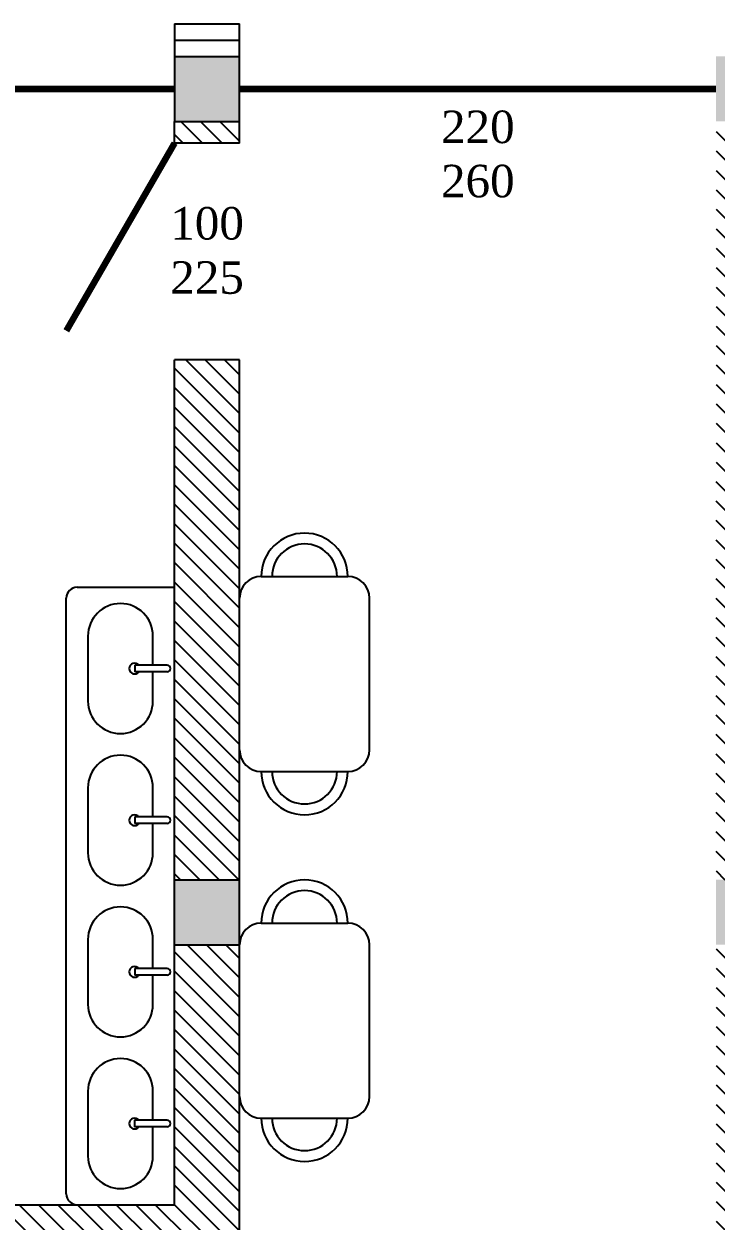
# Model space of a CAD drawing. Header units: millimetres. Extents: x 0 to 2688, y 0 to 2044.
# Drawn here: x 2468.79 to 2471.99, y 2032.38 to 2037.9 of the extents above; entities that cross this region are included whole.
import ezdxf

# ---------------------------------------------------------------- set-up
doc = ezdxf.new("R2010")
doc.units = ezdxf.units.MM
doc.linetypes.add('TRATTEGGIATA', pattern=[0.75, 0.5, -0.25])
doc.styles.get("Standard").update_dxf_attribs({"font": 'arial.ttf'})
doc.linetypes.add('ISOLAMENTO', pattern='A,0.00254,-2.54,[134,ltypeshp.shx,S=2.54,R=0,X=-2.54,Y=0],-5.08,[134,ltypeshp.shx,S=2.54,R=180,X=2.54,Y=0],-2.54', length=10.16254)
pattern_1 = [(135, (100, 0), (-0.0449012806, -0.0449012806), [])]

# ---------------------------------------------------------------- blocks, each defined once
blk = doc.blocks.new('MIS')
h = blk.add_hatch()
h.set_pattern_fill('ANSI31', color=6, scale=0.02, angle=450)
h.set_pattern_definition(pattern_1)
h.paths.add_polyline_path([(2558.9893, 2023.9526), (2558.9893, 2023.6526), (2563.4893, 2023.6526), (2563.4893, 2023.9526)])
h.paths.add_polyline_path([(2558.6893, 2029.9526), (2558.6893, 2023.9526), (2558.9893, 2023.9526), (2558.9893, 2029.9526)])
h.paths.add_polyline_path([(2558.6893, 2034.4526), (2558.6893, 2033.9526), (2558.9893, 2033.9526), (2558.9893, 2034.4526)])
h.paths.add_polyline_path([(2558.6893, 2033.6526), (2558.6893, 2033.5526), (2558.9893, 2033.5526), (2558.9893, 2033.6526)])
h.paths.add_polyline_path([(2558.6893, 2030.3526), (2558.6893, 2030.2526), (2558.9893, 2030.2526), (2558.9893, 2030.3526)])
h.paths.add_polyline_path([(2558.9893, 2030.2526), (2558.9893, 2029.9526), (2559.0893, 2029.9526), (2559.0893, 2030.2526)])
h.paths.add_polyline_path([(2558.6893, 2037.4526), (2558.6893, 2035.9526), (2558.9893, 2035.9526), (2559.0143, 2035.9526), (2559.0143, 2036.1026), (2558.9893, 2036.1026), (2558.9893, 2037.4526)])
h.paths.add_polyline_path([(2558.9893, 2037.7526), (2558.9893, 2037.4526), (2559.8393, 2037.4526), (2559.8393, 2036.1026), (2559.8143, 2036.1026), (2559.8143, 2035.9526), (2559.8393, 2035.9526), (2559.9893, 2035.9526), (2560.0143, 2035.9526), (2560.0143, 2036.1026), (2559.9893, 2036.1026), (2559.9893, 2037.4526), (2560.8393, 2037.4526), (2560.8393, 2036.1026), (2560.8143, 2036.1026), (2560.8143, 2035.9526), (2560.8393, 2035.9526), (2560.9893, 2035.9526), (2561.0143, 2035.9526), (2561.0143, 2036.1026), (2560.9893, 2036.1026), (2560.9893, 2037.4526), (2561.8393, 2037.4526), (2561.8393, 2036.1026), (2561.8143, 2036.1026), (2561.8143, 2035.9526), (2561.8393, 2035.9526), (2561.9893, 2035.9526), (2562.0143, 2035.9526), (2562.0143, 2036.1026), (2561.9893, 2036.1026), (2561.9893, 2037.4526), (2562.8393, 2037.4526), (2562.8393, 2036.1026), (2562.8143, 2036.1026), (2562.8143, 2035.9526), (2562.8393, 2035.9526), (2562.8393, 2035.3026), (2564.0893, 2035.3026), (2564.0893, 2035.4526), (2562.9893, 2035.4526), (2562.9893, 2037.4526), (2563.4893, 2037.4526), (2563.4893, 2037.7526)])
h.paths.add_polyline_path([(2563.7893, 2037.7526), (2563.7893, 2037.4526), (2564.5893, 2037.4526), (2564.5893, 2037.7526)])
h.paths.add_polyline_path([(2565.1893, 2037.7526), (2565.1893, 2035.4526), (2565.0893, 2035.4526), (2565.0893, 2035.3026), (2565.1893, 2035.3026), (2565.1893, 2032.2026), (2565.4893, 2032.2026), (2565.4893, 2032.3026), (2566.4893, 2032.3026), (2566.4893, 2029.9526), (2566.6393, 2029.9526), (2566.6393, 2032.3026), (2569.7893, 2032.3026), (2569.7893, 2033.6526), (2569.4893, 2033.6526), (2569.4893, 2032.4526), (2566.9893, 2032.4526), (2566.9893, 2032.4776), (2566.8393, 2032.4776), (2566.8393, 2032.4526), (2565.4893, 2032.4526), (2565.4893, 2033.3026), (2566.8393, 2033.3026), (2566.8393, 2033.2776), (2566.9893, 2033.2776), (2566.9893, 2033.4776), (2566.8393, 2033.4776), (2566.8393, 2033.4526), (2565.4893, 2033.4526), (2565.4893, 2034.3026), (2566.8393, 2034.3026), (2566.8393, 2034.2776), (2566.9893, 2034.2776), (2566.9893, 2034.4776), (2566.8393, 2034.4776), (2566.8393, 2034.4526), (2565.4893, 2034.4526), (2565.4893, 2035.3026), (2566.8393, 2035.3026), (2566.8393, 2035.2776), (2566.9893, 2035.2776), (2566.9893, 2035.3026), (2567.6393, 2035.3026), (2567.6393, 2036.3526), (2567.4893, 2036.3526), (2567.4893, 2035.4526), (2565.4893, 2035.4526), (2565.4893, 2037.7526)])
h.paths.add_polyline_path([(2569.4893, 2036.3526), (2569.4893, 2033.9526), (2569.7893, 2033.9526), (2569.7893, 2036.3526)], flags=17)
h.paths.add_polyline_path([(2571.9893, 2037.4526), (2571.9893, 2033.9526), (2572.2893, 2033.9526), (2572.2893, 2037.4526)])
h.paths.add_polyline_path([(2571.9893, 2033.6526), (2571.9893, 2030.2526), (2572.2893, 2030.2526), (2572.2893, 2033.6526)])
h.paths.add_polyline_path([(2570.0893, 2023.9526), (2570.0893, 2023.6526), (2571.9893, 2023.6526), (2571.9893, 2023.9526)])
h.paths.add_polyline_path([(2565.1893, 2031.2026), (2565.1893, 2030.2526), (2564.1893, 2030.2526), (2564.1893, 2033.9526), (2563.7893, 2033.9526), (2563.7893, 2033.6526), (2564.0393, 2033.6526), (2564.0393, 2030.2526), (2563.7893, 2030.2526), (2563.7893, 2029.9526), (2565.4893, 2029.9526), (2565.4893, 2031.2026)])
h.paths.add_polyline_path([(2560.0893, 2030.2526), (2560.0893, 2029.9526), (2563.4893, 2029.9526), (2563.4893, 2030.2526)])
h.paths.add_polyline_path([(2558.9893, 2033.9526), (2558.9893, 2033.6526), (2563.4893, 2033.6526), (2563.4893, 2033.9526)])
h.paths.add_polyline_path([(2558.6893, 2031.3526), (2558.9893, 2031.3526), (2558.9893, 2032.5526), (2558.6893, 2032.5526)])
h = blk.add_hatch(color=6)
h.dxf.hatch_style = 1
h.paths.add_polyline_path([(2565.7893, 2023.9526), (2565.4893, 2023.9526), (2565.4893, 2023.6526), (2565.7893, 2023.6526)])
h.paths.add_polyline_path([(2567.7893, 2023.9526), (2567.7893, 2023.6526), (2568.0893, 2023.6526), (2568.0893, 2023.9526)])
h.paths.add_polyline_path([(2572.2893, 2023.9526), (2571.9893, 2023.9526), (2571.9893, 2023.6526), (2572.2893, 2023.6526)])
h.paths.add_polyline_path([(2570.0893, 2023.6526), (2570.0893, 2023.9526), (2569.7893, 2023.9526), (2569.7893, 2023.6526)])
h.paths.add_polyline_path([(2572.2893, 2028.6526), (2572.2893, 2028.9526), (2571.9893, 2028.9526), (2571.9893, 2028.6526)])
h.paths.add_polyline_path([(2569.7893, 2030.2526), (2569.4893, 2030.2526), (2569.4893, 2029.9526), (2569.7893, 2029.9526)])
h.paths.add_polyline_path([(2572.2893, 2030.2526), (2571.9893, 2030.2526), (2571.9893, 2029.9526), (2572.2893, 2029.9526)])
h.paths.add_polyline_path([(2571.9893, 2033.9526), (2571.9893, 2033.6526), (2572.2893, 2033.6526), (2572.2893, 2033.9526)])
h.paths.add_polyline_path([(2571.9893, 2037.4526), (2572.2893, 2037.4526), (2572.2893, 2037.7526), (2571.9893, 2037.7526)])
h.paths.add_polyline_path([(2569.7893, 2037.7526), (2569.4893, 2037.7526), (2569.4893, 2037.4526), (2569.7893, 2037.4526)])
h.paths.add_polyline_path([(2563.7893, 2037.7526), (2563.4893, 2037.7526), (2563.4893, 2037.4526), (2563.5632, 2037.4526), (2563.7893, 2037.4526)])
h.paths.add_polyline_path([(2563.7893, 2033.9526), (2563.4893, 2033.9526), (2563.4893, 2033.6526), (2563.7893, 2033.6526)])
h.paths.add_polyline_path([(2563.4893, 2029.9526), (2563.7893, 2029.9526), (2563.7893, 2030.2526), (2563.4893, 2030.2526)])
h.paths.add_polyline_path([(2558.9893, 2033.9526), (2558.6893, 2033.9526), (2558.6893, 2033.6526), (2558.9893, 2033.6526)])
h.paths.add_polyline_path([(2558.6893, 2030.2526), (2558.6893, 2029.9526), (2558.9893, 2029.9526), (2558.9893, 2030.2526)])
h.paths.add_polyline_path([(2558.9893, 2037.4526), (2558.9893, 2037.7526), (2558.6893, 2037.7526), (2558.6893, 2037.4526)])
h.paths.add_polyline_path([(2558.6893, 2023.6526), (2558.9893, 2023.6526), (2558.9893, 2023.9526), (2558.6893, 2023.9526)])
h.paths.add_polyline_path([(2563.7893, 2023.6526), (2563.7893, 2023.9526), (2563.4893, 2023.9526), (2563.4893, 2023.6526)])
h = blk.add_hatch()
h.set_pattern_fill('ANSI31', color=6, scale=0.02, angle=450)
h.set_pattern_definition(pattern_1)
h.paths.add_polyline_path([(2569.4893, 2037.4526), (2569.4893, 2037.3526), (2569.7893, 2037.3526), (2569.7893, 2037.4526)])
h.paths.add_polyline_path([(2566.0893, 2037.7526), (2566.0893, 2037.4526), (2567.4893, 2037.4526), (2567.4893, 2037.3526), (2567.6393, 2037.3526), (2567.6393, 2037.7526)])
h = blk.add_hatch(color=6)
h.dxf.hatch_style = 1
h.paths.add_polyline_path([(2569.4893, 2033.6526), (2569.7893, 2033.6526), (2569.7893, 2033.9526), (2569.4893, 2033.9526)])
for p, q in [((2569.4893, 2037.9026), (2569.4893, 2037.4526)), ((2569.7893, 2037.4526), (2569.7893, 2037.9026)), ((2569.4893, 2037.7526), (2569.7893, 2037.7526)), ((2569.4893, 2037.3526), (2569.4893, 2037.4526)), ((2569.4893, 2037.4526), (2569.7893, 2037.4526)), ((2569.7893, 2037.3526), (2569.7893, 2037.4526)), ((2569.7893, 2037.3526), (2569.4893, 2037.3526)), ((2569.4893, 2032.4526), (2569.4893, 2036.3526)), ((2569.7893, 2036.3526), (2569.4893, 2036.3526)), ((2569.7893, 2032.3026), (2569.7893, 2036.3526)), ((2569.0393, 2035.3026), (2569.4893, 2035.3026)), ((2569.8893, 2035.3526), (2570.2893, 2035.3526)), ((2568.9893, 2032.5026), (2568.9893, 2035.2526)), ((2569.7893, 2034.5526), (2569.7893, 2035.2526)), ((2570.3893, 2034.5526), (2570.3893, 2035.2526)), ((2569.4549, 2034.9426), (2569.3049, 2034.9426)), ((2569.3049, 2034.9426), (2569.3049, 2034.9126)), ((2569.4549, 2034.9126), (2569.3049, 2034.9126)), ((2569.8893, 2034.4526), (2570.2893, 2034.4526)), ((2569.455, 2034.2426), (2569.305, 2034.2426)), ((2569.305, 2034.2426), (2569.305, 2034.2126)), ((2569.455, 2034.2126), (2569.305, 2034.2126)), ((2569.4893, 2033.9526), (2569.7893, 2033.9526)), ((2569.8893, 2033.7526), (2570.2893, 2033.7526)), ((2569.4893, 2033.6526), (2569.7893, 2033.6526)), ((2569.7893, 2032.9526), (2569.7893, 2033.6526)), ((2570.3893, 2032.9526), (2570.3893, 2033.6526)), ((2569.455, 2033.5426), (2569.305, 2033.5426)), ((2569.305, 2033.5426), (2569.305, 2033.5126)), ((2569.455, 2033.5126), (2569.305, 2033.5126)), ((2569.4547, 2032.8426), (2569.3047, 2032.8426)), ((2569.3047, 2032.8426), (2569.3047, 2032.8126)), ((2569.8893, 2032.8526), (2570.2893, 2032.8526)), ((2569.4547, 2032.8126), (2569.3047, 2032.8126)), ((2566.9893, 2032.4526), (2569.4893, 2032.4526))]:
    blk.add_line(p, q)
blk.add_lwpolyline([(2569.4893, 2037.9026), (2569.7893, 2037.9026)])
at = {"linetype": 'ISOLAMENTO', "ltscale": 0.007}
blk.add_lwpolyline([(2569.4893, 2037.8276), (2569.7893, 2037.8276)], dxfattribs=at)
at = {"color": 152, "true_color": 0x2776bb, "const_width": 0.03}
for points in [[(2569.4893, 2037.6026), (2567.6393, 2037.6026)], [(2569.7893, 2037.6026), (2571.9893, 2037.6026)]]:
    blk.add_lwpolyline(points, dxfattribs=at)
at = {"color": 116, "true_color": 0x136734, "const_width": 0.03}
blk.add_lwpolyline([(2569.4893, 2037.3526), (2568.9893, 2036.4865)], dxfattribs=at)
for points in [[(2569.3893, 2034.9426), (2569.3893, 2035.0776, 1), (2569.0893, 2035.0776), (2569.0893, 2034.7776, 1), (2569.3893, 2034.7776), (2569.3893, 2034.9126)], [(2569.3893, 2034.2426), (2569.3893, 2034.3776, 1), (2569.0893, 2034.3776), (2569.0893, 2034.0776, 1), (2569.3893, 2034.0776), (2569.3893, 2034.2126)], [(2569.3893, 2033.5426), (2569.3893, 2033.6776, 1), (2569.0893, 2033.6776), (2569.0893, 2033.3776, 1), (2569.3893, 2033.3776), (2569.3893, 2033.5126)], [(2569.3893, 2032.8426), (2569.3893, 2032.9776, 1), (2569.0893, 2032.9776), (2569.0893, 2032.6776, 1), (2569.3893, 2032.6776), (2569.3893, 2032.8126)]]:
    blk.add_lwpolyline(points, format="xyb")
for centre, radius, start, end in [((2570.0893, 2035.3526), 0.2, 0, 180), ((2570.0893, 2035.3526), 0.15, 0, 180), ((2569.0393, 2035.2526), 0.05, 90, 180), ((2569.8893, 2035.2526), 0.1, 90, 180), ((2570.2893, 2035.2526), 0.1, 0, 90), ((2569.3049, 2034.9276), 0.025, 36.8699, 323.1301), ((2569.4549, 2034.9276), 0.015, 270, 90), ((2569.8893, 2034.5526), 0.1, 180, 270), ((2570.2893, 2034.5526), 0.1, 270, 0), ((2570.0893, 2034.4526), 0.2, 180, 0), ((2570.0893, 2034.4526), 0.15, 180, 0), ((2569.305, 2034.2276), 0.025, 36.8699, 323.1301), ((2569.455, 2034.2276), 0.015, 270, 90), ((2570.0893, 2033.7526), 0.2, 0, 180), ((2570.0893, 2033.7526), 0.15, 0, 180), ((2569.8893, 2033.6526), 0.1, 90, 180), ((2570.2893, 2033.6526), 0.1, 0, 90), ((2569.305, 2033.5276), 0.025, 36.8699, 323.1301), ((2569.455, 2033.5276), 0.015, 270, 90), ((2569.8893, 2032.9526), 0.1, 180, 270), ((2570.2893, 2032.9526), 0.1, 270, 0), ((2569.3047, 2032.8276), 0.025, 36.8699, 323.1301), ((2569.4547, 2032.8276), 0.015, 270, 90), ((2570.0893, 2032.8526), 0.2, 180, 0), ((2570.0893, 2032.8526), 0.15, 180, 0), ((2569.0393, 2032.5026), 0.05, 180, 270)]:
    blk.add_arc(centre, radius, start, end)
at = {"color": 159, "linetype": 'TRATTEGGIATA', "ltscale": 0.3, "true_color": 0x22346e, "insert": (2571.0681, 2037.5026), "char_height": 0.15, "attachment_point": 3}
blk.add_mtext_dynamic_manual_height_columns('\\pxqc;{\\fTimes New Roman|b0|i0|c0|p18;220\\P260}', width=0.357638, gutter_width=12.5, heights=[0], dxfattribs=at)
at = {"color": 116, "true_color": 0x136734, "insert": (2569.8181, 2036.6551), "char_height": 0.15, "attachment_point": 9}
blk.add_mtext_dynamic_manual_height_columns('\\pxqc;{\\fTimes New Roman|b0|i0|c0|p18;100\\P225}', width=0.357638, gutter_width=12.5, heights=[0], dxfattribs=at)

msp = doc.modelspace()

# ---------------------------------------------------------------- block references
msp.add_blockref('MIS', (-100, 0))

doc.saveas('drawing.dxf')
